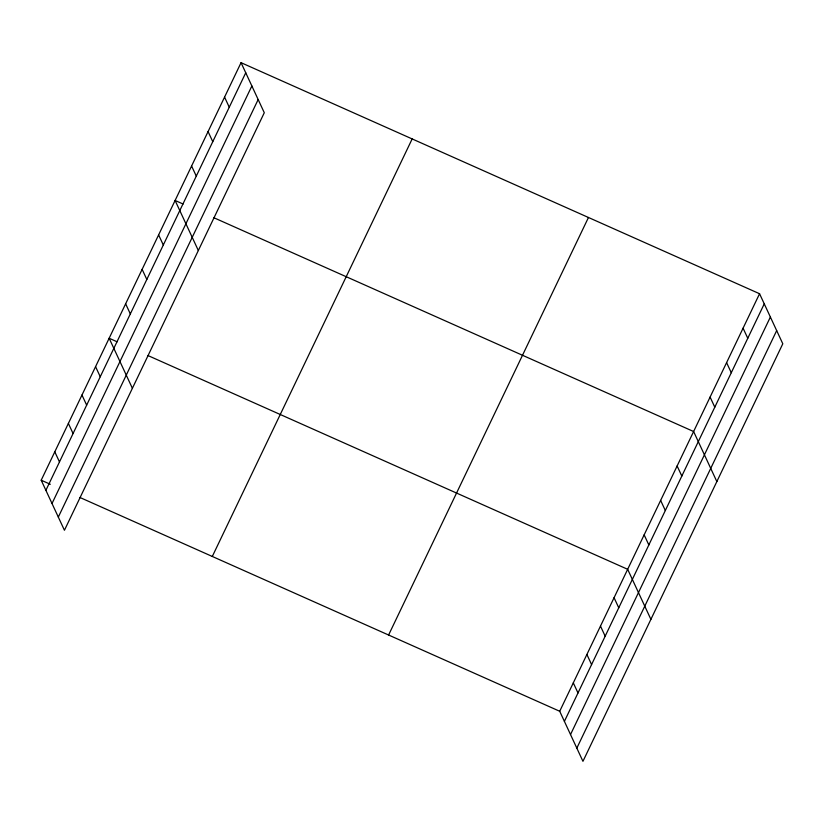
<?xml version="1.0" encoding="UTF-8"?>
<svg xmlns="http://www.w3.org/2000/svg" width="824" height="824" viewBox="0 0 824 824"><rect width="100%" height="100%" fill="white"/><g stroke="black" fill="none" stroke-linecap="round" stroke-linejoin="round"><path stroke-width="1.24" d="M241.051 62.675L264.288 112.734L64.437 530.265L41.2 480.217L241.051 62.675L759.563 293.735L782.8 343.783L582.949 761.324L559.712 711.266L79.98 497.5M45.886 490.321L245.748 72.78M52.015 503.505L251.866 85.964M58.319 517.081L258.17 99.55M212.304 556.457L412.165 138.926M388.598 635.016L588.46 217.485M559.712 711.266L759.563 293.735M564.399 721.371L764.26 303.829M570.517 734.555L770.378 317.024M576.821 748.141L776.682 330.599M183.093 204.022L175.1 200.469L198.337 250.517M213.89 217.742L693.612 431.519L716.849 481.577M117.132 341.806L109.149 338.252L132.386 388.31M147.939 355.535L627.661 569.302L650.898 619.36M41.2 480.217L50.326 484.275M743.073 328.179L747.77 338.283M726.593 362.622L731.279 372.726M710.103 397.075L714.789 407.18M677.122 465.962L681.819 476.066M660.632 500.415L665.329 510.519M644.152 534.858L648.838 544.963M614.065 597.699L618.762 607.803M600.48 626.086L605.166 636.19M586.894 654.483L591.581 664.587M573.298 682.869L577.995 692.974M224.571 97.129L229.257 107.223M208.081 131.572L212.767 141.677M191.59 166.015L196.277 176.12M158.61 234.912L163.307 245.016M142.13 269.355L146.816 279.46M125.639 303.809L130.326 313.913M95.563 366.639L100.25 376.743M81.967 395.036L86.664 405.14M68.382 423.433L73.068 433.537M54.786 451.82L59.483 461.924"/></g></svg>
